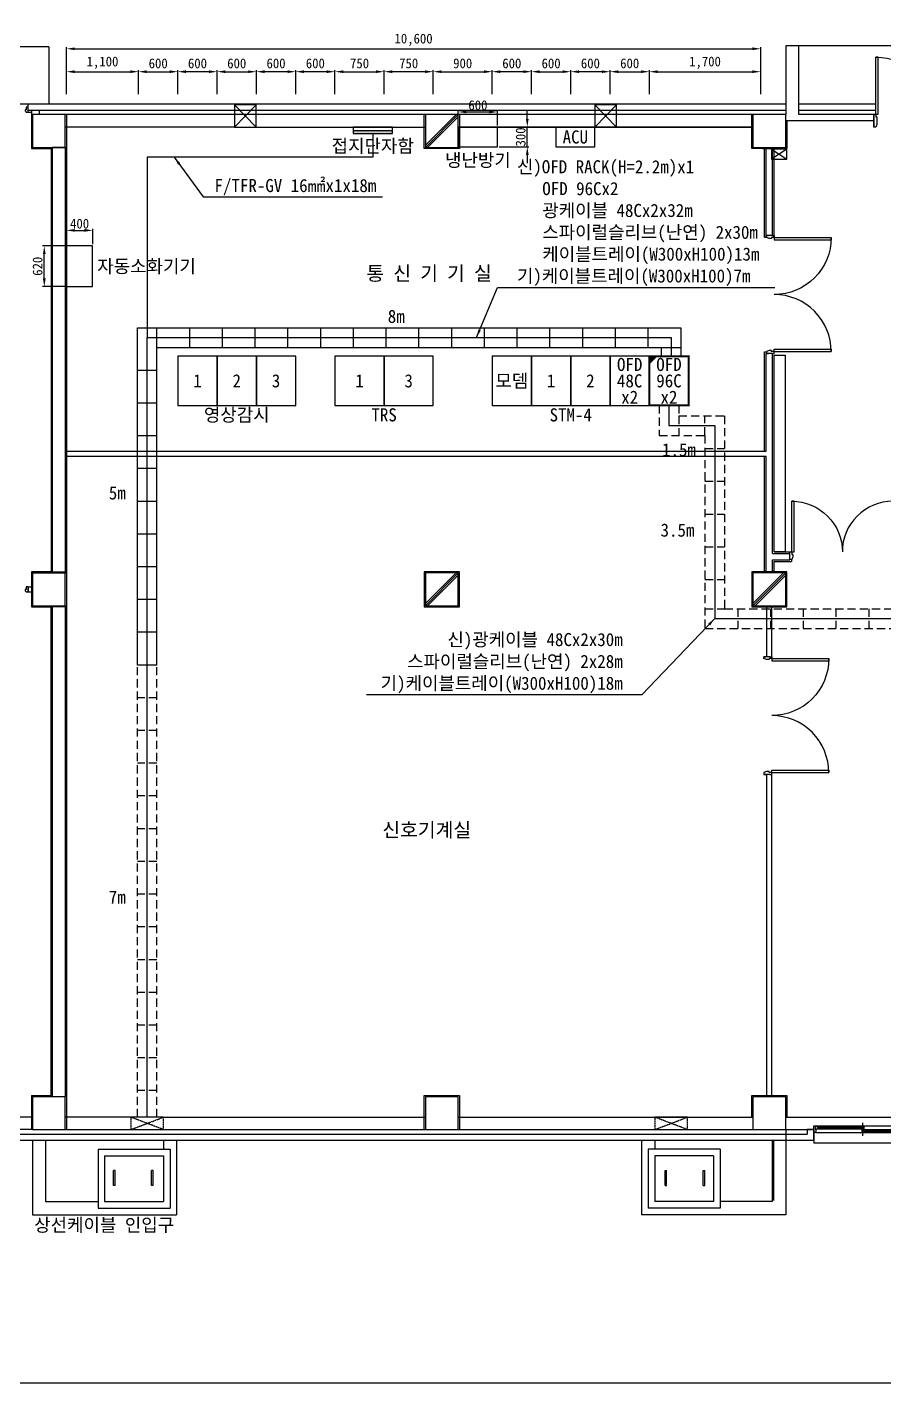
# Model space of a CAD drawing. Header units: millimetres. Extents: x 320488 to 370214, y 29749 to 97740.
# Drawn here: x 340449 to 353531, y 29749 to 50455 of the extents above; entities that cross this region are included whole.
import ezdxf
from ezdxf.enums import TextEntityAlignment as Align

# ---------------------------------------------------------------- set-up
doc = ezdxf.new("R2010")
doc.units = ezdxf.units.MM
doc.linetypes.add('HIDDEN', pattern=[0.375, 0.25, -0.125])
doc.linetypes.add('HIDDEN2', pattern=[0.1875, 0.125, -0.0625])
for name, color, linetype in [('TT-BASE', 253, 'Continuous'), ('TT-CABL', 4, 'Continuous'), ('TT-TRAY', 4, 'Continuous'), ('TZ-BASE', 253, 'Continuous'), ('TZ-DIMS', 1, 'Continuous'), ('TZ-LEAL', 1, 'Continuous'), ('TZ-LEAT', 3, 'Continuous'), ('TZ-LINE', 4, 'Continuous'), ('TZ-TEX2', 3, 'Continuous'), ('TZ-TEXT', 3, 'Continuous')]:
    doc.layers.add(name, color=color, linetype=linetype)
doc.layers.add('TX-PAPR', color=2, linetype='Continuous', plot=False)
doc.styles.get("Standard").update_dxf_attribs({"font": 'GulimChe.ttf'})
doc.linetypes.add('BATTINB', pattern='A,0,-0.0025,[134,GulimChe.ttf,S=0.0025,R=0,X=-0.0025,Y=0.01],-0.005,[134,GulimChe.ttf,S=0.0025,R=180,X=0.0025,Y=0.01],-0.0025', length=0.01)
doc.dimstyles.new('D50', dxfattribs={"dimscale": 50, "dimtxt": 3, "dimasz": 2.5, "dimexe": 0.5, "dimexo": 0.5, "dimgap": 0.5, "dimtad": 1, "dimdec": 0, "dimzin": 1, "dimdsep": 46, "dimlunit": 6, "dimtxsty": 'Standard', "dimcen": 1, "dimclrd": 1, "dimclre": 1, "dimclrt": 3, "dimadec": 0, "dimazin": 0, "dimtfac": 1, "dimtdec": 0, "dimtix": 1, "dimtmove": 2, "dimatfit": 3, "dimfxl": 0, "dimtvp": 2, "dimlwd": -1, "dimlwe": -1, "dimarcsym": 0})

# ---------------------------------------------------------------- blocks, each defined once
blk = doc.blocks.new('*D34')
at = {"layer": 'DEFPOINTS', "color": 0}
for p in [(342150, 49774), (341050, 49406), (342150, 49406)]:
    blk.add_point(p, dxfattribs=at)
at = {"layer": 'TZ-DIMS', "color": 1}
for p, q in [((341050, 49431), (341050, 49799)), ((341175, 49774), (342025, 49774)), ((342150, 49431), (342150, 49799))]:
    blk.add_line(p, q, dxfattribs=at)
for points in [[(341175, 49795), (341175, 49754), (341050, 49774)], [(342025, 49795), (342025, 49754), (342150, 49774)]]:
    blk.add_solid(points, dxfattribs=at)
at = {"layer": 'TZ-DIMS', "color": 3, "insert": (341600, 49911), "char_height": 150, "attachment_point": 5}
blk.add_mtext('1,100', dxfattribs=at)
blk = doc.blocks.new('*D35')
at = {"layer": 'DEFPOINTS', "color": 0}
for p in [(342750, 49774), (342150, 49406), (342750, 49406)]:
    blk.add_point(p, dxfattribs=at)
at = {"layer": 'TZ-DIMS', "color": 1}
for p, q in [((342150, 49431), (342150, 49799)), ((342275, 49774), (342625, 49774)), ((342750, 49431), (342750, 49799))]:
    blk.add_line(p, q, dxfattribs=at)
for points in [[(342275, 49795), (342275, 49754), (342150, 49774)], [(342625, 49795), (342625, 49754), (342750, 49774)]]:
    blk.add_solid(points, dxfattribs=at)
at = {"layer": 'TZ-DIMS', "color": 3, "insert": (342450, 49901), "char_height": 150, "attachment_point": 5}
blk.add_mtext('600', dxfattribs=at)
blk = doc.blocks.new('*D36')
at = {"layer": 'DEFPOINTS', "color": 0}
for p in [(342750, 49774), (342750, 49406), (343350, 49406)]:
    blk.add_point(p, dxfattribs=at)
at = {"layer": 'TZ-DIMS', "color": 1}
for p, q in [((342750, 49431), (342750, 49799)), ((343225, 49774), (342875, 49774)), ((343350, 49431), (343350, 49799))]:
    blk.add_line(p, q, dxfattribs=at)
for points in [[(342875, 49795), (342875, 49754), (342750, 49774)], [(343225, 49795), (343225, 49754), (343350, 49774)]]:
    blk.add_solid(points, dxfattribs=at)
at = {"layer": 'TZ-DIMS', "color": 3, "insert": (343050, 49901), "char_height": 150, "attachment_point": 5}
blk.add_mtext('600', dxfattribs=at)
blk = doc.blocks.new('*D37')
at = {"layer": 'DEFPOINTS', "color": 0}
for p in [(343950, 49774), (343950, 49406), (344550, 49406)]:
    blk.add_point(p, dxfattribs=at)
at = {"layer": 'TZ-DIMS', "color": 1}
for p, q in [((343950, 49431), (343950, 49799)), ((344425, 49774), (344075, 49774)), ((344550, 49431), (344550, 49799))]:
    blk.add_line(p, q, dxfattribs=at)
for points in [[(344075, 49795), (344075, 49754), (343950, 49774)], [(344425, 49795), (344425, 49754), (344550, 49774)]]:
    blk.add_solid(points, dxfattribs=at)
at = {"layer": 'TZ-DIMS', "color": 3, "insert": (344250, 49901), "char_height": 150, "attachment_point": 5}
blk.add_mtext('600', dxfattribs=at)
blk = doc.blocks.new('*D38')
at = {"layer": 'DEFPOINTS', "color": 0}
for p in [(343950, 49774), (343350, 49406), (343950, 49406)]:
    blk.add_point(p, dxfattribs=at)
at = {"layer": 'TZ-DIMS', "color": 1}
for p, q in [((343350, 49431), (343350, 49799)), ((343475, 49774), (343825, 49774)), ((343950, 49431), (343950, 49799))]:
    blk.add_line(p, q, dxfattribs=at)
for points in [[(343475, 49795), (343475, 49754), (343350, 49774)], [(343825, 49795), (343825, 49754), (343950, 49774)]]:
    blk.add_solid(points, dxfattribs=at)
at = {"layer": 'TZ-DIMS', "color": 3, "insert": (343650, 49901), "char_height": 150, "attachment_point": 5}
blk.add_mtext('600', dxfattribs=at)
blk = doc.blocks.new('*D39')
at = {"layer": 'DEFPOINTS', "color": 0}
for p in [(345900, 49774), (345150, 49406), (345900, 49406)]:
    blk.add_point(p, dxfattribs=at)
at = {"layer": 'TZ-DIMS', "color": 1}
for p, q in [((345150, 49431), (345150, 49799)), ((345275, 49774), (345775, 49774)), ((345900, 49431), (345900, 49799))]:
    blk.add_line(p, q, dxfattribs=at)
for points in [[(345275, 49795), (345275, 49754), (345150, 49774)], [(345775, 49795), (345775, 49754), (345900, 49774)]]:
    blk.add_solid(points, dxfattribs=at)
at = {"layer": 'TZ-DIMS', "color": 3, "insert": (345525, 49901), "char_height": 150, "attachment_point": 5}
blk.add_mtext('750', dxfattribs=at)
blk = doc.blocks.new('*D40')
at = {"layer": 'DEFPOINTS', "color": 0}
for p in [(345900, 49774), (345900, 49406), (346650, 49406)]:
    blk.add_point(p, dxfattribs=at)
at = {"layer": 'TZ-DIMS', "color": 1}
for p, q in [((345900, 49431), (345900, 49799)), ((346525, 49774), (346025, 49774)), ((346650, 49431), (346650, 49799))]:
    blk.add_line(p, q, dxfattribs=at)
for points in [[(346025, 49795), (346025, 49754), (345900, 49774)], [(346525, 49795), (346525, 49754), (346650, 49774)]]:
    blk.add_solid(points, dxfattribs=at)
at = {"layer": 'TZ-DIMS', "color": 3, "insert": (346275, 49901), "char_height": 150, "attachment_point": 5}
blk.add_mtext('750', dxfattribs=at)
blk = doc.blocks.new('*D41')
at = {"layer": 'DEFPOINTS', "color": 0}
for p in [(347550, 49774), (346650, 49406), (347550, 49406)]:
    blk.add_point(p, dxfattribs=at)
at = {"layer": 'TZ-DIMS', "color": 1}
for p, q in [((346650, 49431), (346650, 49799)), ((346775, 49774), (347425, 49774)), ((347550, 49431), (347550, 49799))]:
    blk.add_line(p, q, dxfattribs=at)
for points in [[(346775, 49795), (346775, 49754), (346650, 49774)], [(347425, 49795), (347425, 49754), (347550, 49774)]]:
    blk.add_solid(points, dxfattribs=at)
at = {"layer": 'TZ-DIMS', "color": 3, "insert": (347100, 49901), "char_height": 150, "attachment_point": 5}
blk.add_mtext('900', dxfattribs=at)
blk = doc.blocks.new('*D42')
at = {"layer": 'DEFPOINTS', "color": 0}
for p in [(347550, 49774), (347550, 49406), (348150, 49406)]:
    blk.add_point(p, dxfattribs=at)
at = {"layer": 'TZ-DIMS', "color": 1}
for p, q in [((347550, 49431), (347550, 49799)), ((348025, 49774), (347675, 49774)), ((348150, 49431), (348150, 49799))]:
    blk.add_line(p, q, dxfattribs=at)
for points in [[(347675, 49795), (347675, 49754), (347550, 49774)], [(348025, 49795), (348025, 49754), (348150, 49774)]]:
    blk.add_solid(points, dxfattribs=at)
at = {"layer": 'TZ-DIMS', "color": 3, "insert": (347850, 49901), "char_height": 150, "attachment_point": 5}
blk.add_mtext('600', dxfattribs=at)
blk = doc.blocks.new('*D43')
at = {"layer": 'DEFPOINTS', "color": 0}
for p in [(348750, 49774), (348150, 49406), (348750, 49406)]:
    blk.add_point(p, dxfattribs=at)
at = {"layer": 'TZ-DIMS', "color": 1}
for p, q in [((348150, 49431), (348150, 49799)), ((348275, 49774), (348625, 49774)), ((348750, 49431), (348750, 49799))]:
    blk.add_line(p, q, dxfattribs=at)
for points in [[(348275, 49795), (348275, 49754), (348150, 49774)], [(348625, 49795), (348625, 49754), (348750, 49774)]]:
    blk.add_solid(points, dxfattribs=at)
at = {"layer": 'TZ-DIMS', "color": 3, "insert": (348450, 49901), "char_height": 150, "attachment_point": 5}
blk.add_mtext('600', dxfattribs=at)
blk = doc.blocks.new('*D45')
at = {"layer": 'DEFPOINTS', "color": 0}
for p in [(349950, 49774), (349350, 49406), (349950, 49406)]:
    blk.add_point(p, dxfattribs=at)
at = {"layer": 'TZ-DIMS', "color": 1}
for p, q in [((349350, 49431), (349350, 49799)), ((349475, 49774), (349825, 49774)), ((349950, 49431), (349950, 49799))]:
    blk.add_line(p, q, dxfattribs=at)
for points in [[(349475, 49795), (349475, 49754), (349350, 49774)], [(349825, 49795), (349825, 49754), (349950, 49774)]]:
    blk.add_solid(points, dxfattribs=at)
at = {"layer": 'TZ-DIMS', "color": 3, "insert": (349650, 49901), "char_height": 150, "attachment_point": 5}
blk.add_mtext('600', dxfattribs=at)
blk = doc.blocks.new('*D44')
at = {"layer": 'DEFPOINTS', "color": 0}
for p in [(348750, 49774), (348750, 49406), (349350, 49406)]:
    blk.add_point(p, dxfattribs=at)
at = {"layer": 'TZ-DIMS', "color": 1}
for p, q in [((348750, 49431), (348750, 49799)), ((349225, 49774), (348875, 49774)), ((349350, 49431), (349350, 49799))]:
    blk.add_line(p, q, dxfattribs=at)
for points in [[(348875, 49795), (348875, 49754), (348750, 49774)], [(349225, 49795), (349225, 49754), (349350, 49774)]]:
    blk.add_solid(points, dxfattribs=at)
at = {"layer": 'TZ-DIMS', "color": 3, "insert": (349050, 49901), "char_height": 150, "attachment_point": 5}
blk.add_mtext('600', dxfattribs=at)
blk = doc.blocks.new('*D46')
at = {"layer": 'DEFPOINTS', "color": 0}
for p in [(351650, 49774), (349950, 49406), (351650, 49406)]:
    blk.add_point(p, dxfattribs=at)
at = {"layer": 'TZ-DIMS', "color": 1}
for p, q in [((349950, 49431), (349950, 49799)), ((350075, 49774), (351525, 49774)), ((351650, 49431), (351650, 49799))]:
    blk.add_line(p, q, dxfattribs=at)
for points in [[(350075, 49795), (350075, 49754), (349950, 49774)], [(351525, 49795), (351525, 49754), (351650, 49774)]]:
    blk.add_solid(points, dxfattribs=at)
at = {"layer": 'TZ-DIMS', "color": 3, "insert": (350800, 49911), "char_height": 150, "attachment_point": 5}
blk.add_mtext('1,700', dxfattribs=at)
blk = doc.blocks.new('*D47')
at = {"layer": 'DEFPOINTS', "color": 0}
for p in [(351650, 50124), (341050, 49406), (351650, 49406)]:
    blk.add_point(p, dxfattribs=at)
at = {"layer": 'TZ-DIMS', "color": 1}
for p, q in [((341050, 49431), (341050, 50149)), ((341175, 50124), (351525, 50124)), ((351650, 49431), (351650, 50149))]:
    blk.add_line(p, q, dxfattribs=at)
for points in [[(341175, 50145), (341175, 50104), (341050, 50124)], [(351525, 50145), (351525, 50104), (351650, 50124)]]:
    blk.add_solid(points, dxfattribs=at)
at = {"layer": 'TZ-DIMS', "color": 3, "insert": (346350, 50261), "char_height": 150, "attachment_point": 5}
blk.add_mtext('10,600', dxfattribs=at)
blk = doc.blocks.new('*D52')
at = {"layer": 'DEFPOINTS', "color": 0}
for p in [(344550, 49774), (344550, 49406), (345150, 49406)]:
    blk.add_point(p, dxfattribs=at)
at = {"layer": 'TZ-DIMS', "color": 1}
for p, q in [((344550, 49431), (344550, 49799)), ((345025, 49774), (344675, 49774)), ((345150, 49431), (345150, 49799))]:
    blk.add_line(p, q, dxfattribs=at)
for points in [[(344675, 49795), (344675, 49754), (344550, 49774)], [(345025, 49795), (345025, 49754), (345150, 49774)]]:
    blk.add_solid(points, dxfattribs=at)
at = {"layer": 'TZ-DIMS', "color": 3, "insert": (344850, 49901), "char_height": 150, "attachment_point": 5}
blk.add_mtext('600', dxfattribs=at)
blk = doc.blocks.new('*D53')
at = {"layer": 'DEFPOINTS', "color": 0}
for p in [(341450, 47351), (341050, 47113), (341450, 47113)]:
    blk.add_point(p, dxfattribs=at)
at = {"layer": 'TZ-LEAT', "color": 1}
for p, q in [((341050, 47138), (341050, 47376)), ((341175, 47351), (341325, 47351)), ((341450, 47138), (341450, 47376))]:
    blk.add_line(p, q, dxfattribs=at)
for points in [[(341175, 47372), (341175, 47330), (341050, 47351)], [(341325, 47372), (341325, 47330), (341450, 47351)]]:
    blk.add_solid(points, dxfattribs=at)
at = {"layer": 'TZ-LEAT', "color": 3, "insert": (341250, 47453), "char_height": 150, "attachment_point": 5}
blk.add_mtext('400', dxfattribs=at)
blk = doc.blocks.new('*D54')
at = {"layer": 'DEFPOINTS', "color": 0}
for p in [(340711, 47113), (341050, 47113), (341050, 46493)]:
    blk.add_point(p, dxfattribs=at)
at = {"layer": 'TZ-LEAT', "color": 1}
for p, q in [((341025, 47113), (340686, 47113)), ((340711, 46618), (340711, 46988)), ((341025, 46493), (340686, 46493))]:
    blk.add_line(p, q, dxfattribs=at)
for points in [[(340690, 46988), (340732, 46988), (340711, 47113)], [(340690, 46618), (340732, 46618), (340711, 46493)]]:
    blk.add_solid(points, dxfattribs=at)
at = {"layer": 'TZ-LEAT', "color": 3, "insert": (340609, 46803), "char_height": 150, "attachment_point": 5, "rotation": 90}
blk.add_mtext('620', dxfattribs=at)
blk = doc.blocks.new('*D55')
at = {"layer": 'DEFPOINTS', "color": 0}
for p in [(347632, 49159), (347032, 48928), (347632, 48928)]:
    blk.add_point(p, dxfattribs=at)
at = {"layer": 'TZ-LEAT', "color": 1}
for p, q in [((347032, 48953), (347032, 49184)), ((347157, 49159), (347507, 49159)), ((347632, 48953), (347632, 49184))]:
    blk.add_line(p, q, dxfattribs=at)
for points in [[(347157, 49180), (347157, 49139), (347032, 49159)], [(347507, 49180), (347507, 49139), (347632, 49159)]]:
    blk.add_solid(points, dxfattribs=at)
at = {"layer": 'TZ-LEAT', "color": 3, "insert": (347332, 49261), "char_height": 150, "attachment_point": 5}
blk.add_mtext('600', dxfattribs=at)
blk = doc.blocks.new('*D56')
at = {"layer": 'DEFPOINTS', "color": 0}
for p in [(347632, 48928), (348086, 48928), (347632, 48628)]:
    blk.add_point(p, dxfattribs=at)
at = {"layer": 'TZ-LEAT', "color": 1}
for p, q in [((348086, 49053), (348086, 49178)), ((347657, 48928), (348111, 48928)), ((348086, 48628), (348086, 48928)), ((347657, 48628), (348111, 48628)), ((348086, 48503), (348086, 48378))]:
    blk.add_line(p, q, dxfattribs=at)
for points in [[(348066, 49053), (348107, 49053), (348086, 48928)], [(348066, 48503), (348107, 48503), (348086, 48628)]]:
    blk.add_solid(points, dxfattribs=at)
at = {"layer": 'TZ-LEAT', "color": 3, "insert": (347985, 48778), "char_height": 150, "attachment_point": 5, "rotation": 90}
blk.add_mtext('300', dxfattribs=at)

msp = doc.modelspace()

# ---------------------------------------------------------------- hatches: boundary and pattern name
at = {"layer": 'TT-BASE'}
h = msp.add_hatch(color=256, dxfattribs=at)
h.dxf.hatch_style = 1
h.paths.add_polyline_path([(346026.4, 48828.2), (346026.4, 48878.2), (345426.4, 48878.2), (345426.4, 48828.2)])
at = {"layer": 'TZ-LINE'}
h = msp.add_hatch(color=256, dxfattribs=at)
h.dxf.hatch_style = 1
h.paths.add_polyline_path([(350067.3, 45428.2), (349949.7, 45428.2), (349949.7, 45310.6)])

# ---------------------------------------------------------------- linework, layer by layer
at = {"layer": 'TT-BASE'}
for points in [[(345426.4, 48828.2), (346026.4, 48828.2), (346026.4, 48928.2), (345426.4, 48928.2)], [(347032, 48628.2), (347632, 48628.2), (347632, 48928.2), (347032, 48928.2)], [(348519.6, 48628.2), (349119.6, 48628.2), (349119.6, 48928.2), (348519.6, 48928.2)], [(341049.7, 46492.8), (341449.7, 46492.8), (341449.7, 47112.8), (341049.7, 47112.8)], [(342749.7, 44678.2), (343349.7, 44678.2), (343349.7, 45428.2), (342749.7, 45428.2)], [(343349.7, 44678.2), (343949.7, 44678.2), (343949.7, 45428.2), (343349.7, 45428.2)], [(343949.7, 44678.2), (344549.7, 44678.2), (344549.7, 45428.2), (343949.7, 45428.2)], [(345149.7, 44678.2), (345899.7, 44678.2), (345899.7, 45428.2), (345149.7, 45428.2)], [(345899.7, 44678.2), (346649.7, 44678.2), (346649.7, 45428.2), (345899.7, 45428.2)], [(347549.7, 44678.2), (348149.7, 44678.2), (348149.7, 45428.2), (347549.7, 45428.2)], [(348149.7, 44678.2), (348749.7, 44678.2), (348749.7, 45428.2), (348149.7, 45428.2)], [(348749.7, 44678.2), (349349.7, 44678.2), (349349.7, 45428.2), (348749.7, 45428.2)], [(349349.7, 44678.2), (349949.7, 44678.2), (349949.7, 45428.2), (349349.7, 45428.2)]]:
    msp.add_lwpolyline(points, close=True, dxfattribs=at)
msp.add_lwpolyline([(345426.4, 48878.2), (346026.4, 48878.2)], dxfattribs=at)
at = {"layer": 'TT-CABL'}
for points in [[(345726.4, 48828.2), (345726.4, 48467.7), (342282, 48467.7), (342282, 45712.7)], [(342282, 33807.2), (342282, 40712.7), (342282, 45712.7), (350282, 45712.7), (350282, 45428.2)], [(350249.7, 44678.2), (350249.7, 44368.6), (350949.7, 44368.6), (350949.7, 41423.1), (361132, 41423.1), (361132, 39056.2), (362338, 39056.2)]]:
    msp.add_lwpolyline(points, dxfattribs=at)
at = {"layer": 'TT-TRAY'}
for points in [[(342132, 40712.7), (342132, 45862.7), (350432, 45862.7), (350432, 45428.2)], [(342432, 45562.7), (342432, 45862.7)], [(342932, 45562.7), (342932, 45862.7)], [(343432, 45562.7), (343432, 45862.7)], [(343932, 45562.7), (343932, 45862.7)], [(344432, 45562.7), (344432, 45862.7)], [(344932, 45562.7), (344932, 45862.7)], [(345432, 45562.7), (345432, 45862.7)], [(345932, 45562.7), (345932, 45862.7)], [(346432, 45562.7), (346432, 45862.7)], [(346932, 45562.7), (346932, 45862.7)], [(347432, 45562.7), (347432, 45862.7)], [(347932, 45562.7), (347932, 45862.7)], [(348432, 45562.7), (348432, 45862.7)], [(348932, 45562.7), (348932, 45862.7)], [(349432, 45562.7), (349432, 45862.7)], [(349932, 45562.7), (349932, 45862.7)], [(342432, 40712.7), (342432, 45562.7), (350132, 45562.7), (350132, 45428.2)], [(350132, 45562.7), (350432, 45562.7)], [(342432, 45212.7), (342132, 45212.7)], [(342432, 44712.7), (342132, 44712.7)], [(342432, 44212.7), (342132, 44212.7)], [(342432, 43712.7), (342132, 43712.7)], [(342432, 43212.7), (342132, 43212.7)], [(342432, 42712.7), (342132, 42712.7)], [(342432, 42212.7), (342132, 42212.7)], [(342432, 41712.7), (342132, 41712.7)], [(342432, 41212.7), (342132, 41212.7)], [(342432, 40712.7), (342132, 40712.7)]]:
    msp.add_lwpolyline(points, dxfattribs=at)
at = {"layer": 'TT-TRAY', "linetype": 'HIDDEN2', "ltscale": 1000}
for points in [[(350099.7, 44678.2), (350099.7, 44218.6), (350799.7, 44218.6), (350799.7, 41273.1), (360982, 41273.1), (360982, 38906.2), (362338, 38906.2)], [(350399.7, 44678.2), (350399.7, 44518.6), (351099.7, 44518.6), (351099.7, 41573.1), (361282, 41573.1), (361282, 39206.2), (362338, 39206.2)], [(350399.7, 44518.6), (350399.7, 44218.6)], [(350799.7, 44218.6), (350799.7, 44518.6)], [(350799.7, 44018.6), (351099.7, 44018.6)], [(350799.7, 43518.6), (351099.7, 43518.6)], [(350799.7, 43018.6), (351099.7, 43018.6)], [(350799.7, 42518.6), (351099.7, 42518.6)], [(350799.7, 42018.6), (351099.7, 42018.6)], [(350799.7, 41573.1), (351099.7, 41573.1)], [(351299.7, 41573.1), (351299.7, 41273.1)], [(351799.7, 41573.1), (351799.7, 41273.1)], [(352299.7, 41573.1), (352299.7, 41273.1)], [(352799.7, 41573.1), (352799.7, 41273.1)], [(353299.7, 41573.1), (353299.7, 41273.1)], [(342132, 33807.2), (342132, 40712.7)], [(342432, 33807.2), (342432, 40712.7)], [(342432, 40212.7), (342132, 40212.7)], [(342432, 39712.7), (342132, 39712.7)], [(342432, 39212.7), (342132, 39212.7)], [(342432, 38712.7), (342132, 38712.7)], [(342432, 38212.7), (342132, 38212.7)], [(342432, 37712.7), (342132, 37712.7)], [(342432, 37212.7), (342132, 37212.7)], [(342432, 36712.7), (342132, 36712.7)], [(342432, 36212.7), (342132, 36212.7)], [(342432, 35712.7), (342132, 35712.7)], [(342432, 35212.7), (342132, 35212.7)], [(342432, 34712.7), (342132, 34712.7)], [(342432, 34212.7), (342132, 34212.7)]]:
    msp.add_lwpolyline(points, dxfattribs=at)
at = {"layer": 'TX-PAPR'}
msp.add_lwpolyline([(326014.2, 29749.3), (365814.2, 29749.3), (365814.2, 55549.3), (326014.2, 55549.3)], close=True, dxfattribs=at)
at = {"layer": 'TZ-BASE', "linetype": 'BATTINB'}
for p, q in [((340781.7, 50152.6), (338531.7, 50152.6)), ((356532, 50168), (352032.4, 50168)), ((352032.4, 50168), (352032.4, 49278.2)), ((341049.7, 49118.2), (341049.7, 48600.2)), ((343947, 48928.2), (343617, 49268.2)), ((343617, 48928.2), (343947, 49268.2)), ((347032, 49118.2), (346532, 48618.2)), ((347000.2, 49118.2), (346532, 48650)), ((347032, 49086.4), (346563.8, 48618.2)), ((347050, 49118.2), (347050, 48600.2)), ((349447, 48928.2), (349117, 49268.2)), ((349117, 48928.2), (349447, 49268.2)), ((351514, 48600.2), (351514, 49118.2)), ((341049.7, 48910.2), (341049.7, 48600.2)), ((352050, 49027.2), (352050, 48600.2)), ((341049.7, 48600.2), (341049.7, 42135.9)), ((347050, 48600.2), (346514, 48600.2)), ((352050, 48600.2), (351514, 48600.2)), ((351814, 48589.2), (352050, 48439.2)), ((352050, 48589.2), (351814, 48439.2)), ((340749.7, 42135.9), (341049.7, 42135.9)), ((341049.7, 42135.9), (341049.7, 41599.9)), ((341049.7, 42135.9), (341049.7, 41599.9)), ((347032, 42118.2), (346532, 41618.2)), ((347000.2, 42118.2), (346532, 41650)), ((347032, 42086.4), (346563.8, 41618.2)), ((352032, 42118.2), (351532, 41618.2)), ((352000.2, 42118.2), (351532, 41650)), ((352032, 42086.4), (351563.8, 41618.2)), ((340514, 41599.9), (340814, 41599.9)), ((341049.7, 41599.9), (340750, 41599.9)), ((340814, 34136.2), (340814, 41599.9)), ((341050, 41599.9), (341050, 33618.2)), ((340514, 34136.2), (340814, 34136.2)), ((340514, 34136.2), (340514, 33863.2)), ((340514, 34136.2), (340514, 33618.2)), ((341050, 34136.2), (341050, 33863.2)), ((346514, 33618.2), (346514, 34136.2)), ((346514, 34136.2), (347050, 34136.2)), ((347050, 34136.2), (347050, 33618.2)), ((351513.9, 33807.2), (351513.9, 34137.6)), ((351513.9, 34137.6), (352049.9, 34137.6)), ((352049.9, 34137.6), (352049.9, 33807.2)), ((340532, 33458.2), (340532, 32318.2)), ((340732, 33458.2), (340732, 32518.2)), ((342532, 33458.2), (342532, 33318.2)), ((342732, 33458.2), (342732, 32318.2)), ((349832, 33458.2), (349832, 32318.2)), ((350032, 33458.2), (350032, 33318.2)), ((351832, 32518.2), (351832, 33458.2)), ((351852, 32533.4), (351852, 33458.2)), ((352032, 33458.2), (352032, 32318.2)), ((341532, 33318.2), (341532, 32418.2)), ((341532, 33318.2), (342632, 33318.2)), ((341632, 33218.6), (341631.7, 32518.2)), ((341632, 33218.6), (342532, 33218.6)), ((342532, 33218.6), (342531.7, 32518.2)), ((342632, 33318.2), (342632, 32418.2)), ((351032, 33318.2), (349932, 33318.2)), ((349932, 33318.2), (349932, 32418.2)), ((350932, 33218.6), (350032, 33218.6)), ((350032, 33218.6), (350032, 32518.2)), ((350932, 33218.6), (350932, 32518.2)), ((351032, 33318.2), (351032, 32418.2)), ((341768.4, 32764), (341768.4, 32991.3)), ((341791.1, 32991.3), (341768.4, 32991.3)), ((341791.1, 32764), (341791.1, 32991.3)), ((342350.2, 32764), (342350.2, 32991.3)), ((342372.9, 32991.3), (342350.2, 32991.3)), ((342372.9, 32764), (342372.9, 32991.3)), ((350191.1, 32764), (350191.1, 32991.3)), ((350191.1, 32991.3), (350213.8, 32991.3)), ((350213.8, 32764), (350213.8, 32991.3)), ((350772.9, 32764), (350772.9, 32991.3)), ((350772.9, 32991.3), (350795.6, 32991.3)), ((350795.6, 32764), (350795.6, 32991.3)), ((341791.1, 32764), (341768.4, 32764)), ((342372.9, 32764), (342350.2, 32764)), ((350191.1, 32764), (350213.8, 32764)), ((350772.9, 32764), (350795.6, 32764)), ((340732, 32518.2), (341532, 32518.2)), ((341631.7, 32518.2), (342531.7, 32518.2)), ((350932, 32518.2), (350032, 32518.2)), ((351832, 32518.2), (351032, 32518.2)), ((340532, 32318.2), (342732, 32318.2)), ((341532, 32418.2), (342632, 32418.2)), ((352032, 32318.2), (349832, 32318.2)), ((351032, 32418.2), (349932, 32418.2))]:
    msp.add_line(p, q, dxfattribs=at)
at = {"layer": 'TZ-BASE'}
for p, q in [((340781.7, 50152.6), (340781.7, 49278.2)), ((340463.7, 49278.2), (338531.7, 49278.2)), ((340463.7, 49157.5), (340513.4, 49157.5)), ((352032.4, 49118.2), (340513.7, 49118.2)), ((346514, 48600.2), (346514, 49118.2)), ((353408.5, 49118.2), (352232.4, 49118.2)), ((343617, 48928.2), (341031.7, 48928.2)), ((343947, 48928.2), (346532, 48928.2)), ((351532, 48928.2), (347032, 48928.2)), ((347032, 48928.2), (351532, 48928.2)), ((347522, 48927.2), (347522, 48927.5)), ((347972, 48927.2), (347972, 48927.5)), ((348422, 48927.2), (348422, 48927.5)), ((352032, 49027.2), (353378.5, 49027.2)), ((352032, 48928.2), (352032, 48873.2)), ((352032, 48928.2), (352032, 48873.2)), ((340831.7, 48618.2), (340831.7, 42117.9)), ((341031.7, 48618.2), (341031.7, 42117.9)), ((340831.7, 41617.9), (340832, 34118.2)), ((341031.7, 41617.9), (341031.7, 34118.2)), ((340532, 33807.2), (335032.3, 33807.2)), ((342032, 33807.2), (341032, 33807.2)), ((342532, 33807.2), (346532, 33807.2)), ((347032, 33807.2), (351532, 33807.2)), ((347972, 33809.2), (347972, 33808.9)), ((350222, 33809.2), (350222, 33808.9)), ((352032, 33807.2), (356532, 33807.2)), ((329464, 33548.2), (352362, 33548.2)), ((340532, 33618.2), (335032.3, 33618.2)), ((341032, 33618.2), (352462, 33618.2)), ((352362, 33618.2), (352362, 33548.2)), ((352462, 33618.2), (352462, 33458.2)), ((352479.4, 33673.2), (353932, 33673.2)), ((352482.6, 33668.5), (352482.6, 33628.5)), ((352482.6, 33668.5), (352520.6, 33668.5)), ((352482.6, 33628.5), (352520.6, 33628.5)), ((352491.9, 33573.2), (353944.6, 33573.2)), ((352520.6, 33653.1), (352515.1, 33651.3)), ((352515.1, 33644.9), (352515.1, 33651.3)), ((352520.6, 33643.1), (352515.1, 33644.9)), ((353197.9, 33650.1), (352517.1, 33650.1)), ((352517.1, 33646.1), (352517.1, 33650.1)), ((353197.9, 33646.1), (352517.1, 33646.1)), ((352520.6, 33668.5), (353194.5, 33668.5)), ((352520.6, 33668.5), (352520.6, 33653.1)), ((352520.6, 33653.9), (352523.4, 33652.5)), ((352520.6, 33642.3), (352523.4, 33643.7)), ((352520.6, 33643.1), (352520.6, 33628.5)), ((352520.6, 33628.5), (353194.5, 33628.5)), ((352523.4, 33652.5), (352523.9, 33651.5)), ((352523.4, 33643.7), (352523.9, 33644.7)), ((352523.9, 33651.5), (352524.4, 33650.1)), ((352523.9, 33644.7), (352524.4, 33646.1)), ((353191.2, 33651.5), (353190.6, 33650.1)), ((353191.2, 33644.7), (353190.6, 33646.1)), ((353191.7, 33652.5), (353191.2, 33651.5)), ((353191.7, 33643.7), (353191.2, 33644.7)), ((353194.5, 33653.9), (353191.7, 33652.5)), ((353194.5, 33642.3), (353191.7, 33643.7)), ((353194.5, 33653.1), (353194.5, 33668.5)), ((353229.5, 33668.5), (353194.5, 33668.5)), ((353194.5, 33653.1), (353200, 33651.3)), ((353194.5, 33643.1), (353200, 33644.9)), ((353194.5, 33628.5), (353194.5, 33643.1)), ((353229.5, 33628.5), (353194.5, 33628.5)), ((353194.5, 33618), (353194.5, 33578)), ((353194.5, 33618), (353229.5, 33618)), ((353194.5, 33578), (353229.5, 33578)), ((353197.9, 33646.1), (353197.9, 33650.1)), ((353200, 33644.9), (353200, 33651.3)), ((353212, 33523.2), (353212, 33723.2)), ((353229.5, 33603.3), (353223.9, 33601.6)), ((353223.9, 33601.6), (353223.9, 33595.1)), ((353229.5, 33593.3), (353223.9, 33595.1)), ((353226, 33600.3), (353226, 33596.3)), ((353226, 33600.3), (353906.8, 33600.3)), ((353226, 33596.3), (353906.8, 33596.3)), ((353229.5, 33628.5), (353229.5, 33668.5)), ((353229.5, 33618), (353229.5, 33603.3)), ((353229.5, 33618), (353903.3, 33618)), ((353229.5, 33604.1), (353232.2, 33602.7)), ((353229.5, 33592.5), (353232.2, 33593.9)), ((353229.5, 33593.3), (353229.5, 33578)), ((353229.5, 33578), (353903.3, 33578)), ((353232.2, 33602.7), (353232.7, 33601.8)), ((353232.2, 33593.9), (353232.7, 33594.9)), ((353232.7, 33601.8), (353233.3, 33600.3)), ((353232.7, 33594.9), (353233.3, 33596.3)), ((329374, 33458.2), (352462, 33458.2)), ((352462, 33508.2), (352462, 33408.2)), ((353962, 33408.2), (352462, 33408.2))]:
    msp.add_line(p, q, dxfattribs=at)
at = {"layer": 'TZ-BASE', "ltscale": 0.1}
for p, q in [((340463.7, 49233.5), (340463.7, 49278.2)), ((340631.7, 49188.2), (340631.7, 49118.2)), ((341031.7, 49118.2), (341031.9, 49118.1)), ((353378.5, 49127.2), (353378.5, 48927.2)), ((351682, 48600.2), (351882, 48600.2)), ((351707, 47245.8), (351707, 48600.2)), ((351732, 47245.8), (351732, 48600.2)), ((351832, 47270.8), (351832, 48600.2)), ((351857, 47240.8), (351857, 48600.2)), ((351707, 47245.8), (351737, 47245.8)), ((351832, 47270.8), (351732, 47270.8)), ((351707, 43978.2), (351707, 45495.8)), ((351707, 45495.8), (351737, 45495.8)), ((351732, 43978.2), (351732, 45470.8)), ((351832, 45470.8), (351732, 45470.8)), ((351832, 42418.2), (351832, 45470.8)), ((341049.7, 43978.2), (351732, 43978.2)), ((341049.7, 43902.2), (351732, 43902.2)), ((351707, 42136.2), (351707, 43902.2)), ((351732, 42136.2), (351732, 43902.2)), ((351857, 42443.2), (351857, 44064.8)), ((351832, 42418.2), (352097, 42418.2)), ((351832, 42136.2), (351832, 42318.2)), ((351832, 42318.2), (352097, 42318.2)), ((351857, 42443.2), (352122, 42443.2)), ((351857, 42136.2), (351857, 42293.2)), ((351857, 42293.2), (352122, 42293.2)), ((352097, 42318.2), (352097, 42418.2)), ((352122, 42323.2), (352122, 42293.2)), ((340464, 41906.2), (340514, 41906.2)), ((340464, 41906.2), (340464, 41830.2)), ((340464, 41830.2), (340514, 41830.2)), ((351744, 40840.3), (351744, 41600.2)), ((351820, 40810.3), (351820, 41600.2)), ((351795, 40840.3), (351700, 40840.3)), ((351795, 39040.3), (351700, 39040.3)), ((351744, 34118.2), (351744, 39040.3)), ((351820, 34118.2), (351820, 39070.3)), ((352032, 33618.2), (352032, 33063.6)), ((352462, 33618.2), (352362, 33618.2)), ((352362, 33618.2), (352362, 33559.2)), ((352462, 33458.2), (352462, 33618.2))]:
    msp.add_line(p, q, dxfattribs=at)
at = {"layer": 'TZ-BASE', "linetype": 'HIDDEN', "ltscale": 8}
for p, q in [((342532, 33618.2), (342032, 33807.2)), ((342032, 33618.2), (342532, 33807.2)), ((350532, 33618.2), (350032, 33807.2)), ((350032, 33618.2), (350532, 33807.2))]:
    msp.add_line(p, q, dxfattribs=at)
at = {"layer": 'TZ-BASE', "linetype": 'BATTINB'}
for points in [[(352032.4, 50168), (352032.4, 49118.2)], [(352232.4, 49118.2), (352232.4, 49118.4), (352232.4, 50168), (352032.4, 50168)], [(340513.7, 49188.2), (340513.7, 48600.2), (340814, 48600.2), (340814, 42135.9), (340514, 42135.9), (340514, 41599.9)]]:
    msp.add_lwpolyline(points, dxfattribs=at)
at = {"layer": 'TZ-BASE', "ltscale": 0.1}
for points in [[(353408.5, 49127.2), (353408.5, 49997.2, -0.4142136), (354278.5, 49127.2, -0.4142136)], [(351857, 47240.8), (352727, 47240.8, -0.4142136), (351857, 46370.8, -0.4142136)], [(351857, 45500.8), (352727, 45500.8, 0.4142136), (351857, 46370.8, 0.4142136)], [(352127, 42443.2), (352127, 43213.2, -0.4142136), (352897, 42443.2, -0.4142136)], [(353667, 42443.2), (353667, 43213.2, 0.4142136), (352897, 42443.2, 0.4142136)], [(351820, 40810.3), (352690, 40810.3, -0.4142136), (351820, 39940.3, -0.4142136)], [(351820, 39070.3), (352690, 39070.3, 0.4142136), (351820, 39940.3, 0.4142136)]]:
    msp.add_lwpolyline(points, format="xyb", dxfattribs=at)
for points in [[(353408.5, 49127.2), (353443.5, 49127.2), (353443.5, 49997.2), (353408.5, 49997.2)], [(352032.4, 49278.2), (340463.7, 49278.2)], [(340463.7, 49188.2), (352032.4, 49188.2)], [(353408.5, 49278.2), (352232.4, 49278.2)], [(352232.4, 49188.2), (353408.5, 49188.2)], [(351827, 47270.8), (351857, 47270.8), (351857, 47240.8), (351817, 47240.8), (351817, 47225.8), (351777, 47225.8), (351737, 47240.8), (351737, 47270.8), (351767, 47270.8)], [(351857, 47240.8), (351857, 47205.8), (352727, 47205.8), (352727, 47240.8)], [(351827, 45470.8), (351857, 45470.8), (351857, 45500.8), (351817, 45500.8), (351817, 45515.8), (351777, 45515.8), (351737, 45500.8), (351737, 45470.8), (351767, 45470.8)], [(351857, 45500.8), (351857, 45535.8), (352727, 45535.8), (352727, 45500.8)], [(352127, 42443.2), (352162, 42443.2), (352162, 43213.2), (352127, 43213.2)], [(352097, 42413.2), (352097, 42443.2), (352127, 42443.2), (352127, 42403.2), (352142, 42403.2), (352142, 42363.2), (352127, 42323.2), (352097, 42323.2), (352097, 42353.2)], [(351790, 40840.3), (351820, 40840.3), (351820, 40810.3), (351780, 40810.3), (351780, 40795.3), (351740, 40795.3), (351700, 40810.3), (351700, 40840.3), (351730, 40840.3)], [(351820, 40810.3), (351820, 40775.3), (352690, 40775.3), (352690, 40810.3)], [(351790, 39040.3), (351820, 39040.3), (351820, 39070.3), (351780, 39070.3), (351780, 39085.3), (351740, 39085.3), (351700, 39070.3), (351700, 39040.3), (351730, 39040.3)], [(351820, 39070.3), (351820, 39105.3), (352690, 39105.3), (352690, 39070.3)]]:
    msp.add_lwpolyline(points, dxfattribs=at)
for points in [[(340463.7, 49233.5), (340433.7, 49233.5), (340433.7, 49193.5), (340418.7, 49193.5), (340418.7, 49175.5), (340433.7, 49157.5), (340463.7, 49157.5)], [(353378.5, 49127.2), (353408.5, 49127.2), (353408.5, 49087.2), (353423.5, 49087.2), (353423.5, 48967.2), (353408.5, 48927.2), (353378.5, 48927.2)], [(351857, 42443.2), (351857, 45442.9), (352026.3, 45442.9), (352026.3, 42443.2)], [(340464, 41906.2), (340434, 41906.2), (340434, 41866.2), (340419, 41866.2), (340419, 41848.2), (340434, 41830.2), (340464, 41830.2)]]:
    msp.add_lwpolyline(points, close=True, dxfattribs=at)
at = {"layer": 'TZ-BASE'}
for points in [[(340531.7, 48618.2), (341031.7, 48618.2), (341031.7, 49118.2), (340531.7, 49118.2)], [(346532, 48618.2), (347032, 48618.2), (347032, 49118.2), (346532, 49118.2)], [(351532, 48618.2), (352032, 48618.2), (352032, 49118.2), (351532, 49118.2)], [(340531.7, 41617.9), (341031.7, 41617.9), (341031.7, 42117.9), (340531.7, 42117.9)], [(346532, 41618.2), (347032, 41618.2), (347032, 42118.2), (346532, 42118.2)], [(351532, 41618.2), (352032, 41618.2), (352032, 42118.2), (351532, 42118.2)], [(340532, 33618.2), (341032, 33618.2), (341032, 34118.2), (340532, 34118.2)], [(346532, 33618.2), (347032, 33618.2), (347032, 34118.2), (346532, 34118.2)], [(351532, 33618.2), (352032, 33618.2), (352032, 34118.2), (351532, 34118.2)], [(352462, 33673.2), (352479.4, 33673.2), (352479.4, 33624.2), (352492, 33624.2), (352492, 33622.1), (352492, 33573.2), (352462, 33573.2)]]:
    msp.add_lwpolyline(points, close=True, dxfattribs=at)
at = {"layer": 'TZ-BASE', "linetype": 'BATTINB'}
for points in [[(343617, 48928.2), (343947, 48928.2), (343947, 49268.2), (343617, 49268.2)], [(349117, 48928.2), (349447, 48928.2), (349447, 49268.2), (349117, 49268.2)], [(352050, 48589.2), (351814, 48589.2), (351814, 48439.2), (352050, 48439.2)], [(346514, 42136.2), (346514, 41600.2), (347050, 41600.2), (347050, 42136.2)], [(351514, 42136.2), (351514, 41600.2), (352050, 41600.2), (352050, 42136.2)]]:
    msp.add_lwpolyline(points, close=True, dxfattribs=at)
at = {"layer": 'TZ-BASE', "linetype": 'BATTINB', "ltscale": 0.1}
msp.add_lwpolyline([(340831.7, 48619.2), (341031.7, 48619.2), (341031.7, 42118.9), (340831.7, 42118.9)], close=True, dxfattribs=at)
at = {"layer": 'TZ-BASE', "linetype": 'HIDDEN', "ltscale": 5}
for points in [[(342532, 33807.2), (342032, 33807.2), (342032, 33618.2), (342532, 33618.2)], [(350532, 33807.2), (350032, 33807.2), (350032, 33618.2), (350532, 33618.2)]]:
    msp.add_lwpolyline(points, close=True, dxfattribs=at)
at = {"layer": 'TZ-BASE'}
for centre, start, end in [((347033.7, 48874.9), 180, 270), ((347521.3, 48927.5), 0, 90), ((347971.3, 48927.5), 0, 90), ((348421.3, 48927.5), 0, 90), ((347971.3, 33808.9), 270, 0), ((350221.3, 33808.9), 270, 0)]:
    msp.add_arc(centre, 0.7, start, end, dxfattribs=at)
at = {"layer": 'TZ-LINE', "const_width": 30}
msp.add_lwpolyline([(349949.7, 44678.2), (350549.7, 44678.2), (350549.7, 45428.2), (349949.7, 45428.2)], close=True, dxfattribs=at)
at = {"layer": 'TZ-LINE', "const_width": 15}
msp.add_lwpolyline([(349949.7, 45310.6), (350067.3, 45428.2)], dxfattribs=at)

# ---------------------------------------------------------------- texts
at = {"layer": 'TZ-BASE', "linetype": 'BATTINB', "ltscale": 0.1}
for s, p in [('통 신 기 기 실', (346586.4, 46694.7)), ('신호기계실', (346550.4, 38194.2))]:
    msp.add_text(s, height=216, dxfattribs=at).set_placement(p, align=Align.MIDDLE_CENTER)
at = {"layer": 'TZ-LEAT', "char_height": 200}
for s, insert, attachment_point in [('{\\C6;신)OFD RACK(H=2.2m)x1\\P   OFD 96Cx2\\P   광케이블 48Cx2x32m\\P\\pt400;   스파이럴슬리브(난연) 2x30m\\P\\C3;   \\C6;케이블트레이(W300xH100)13m\\P\\C3;기)케이블트레이(W300xH100)7m}', (347927.4, 46501.9), 7), ('{\\C6;신)광케이블 48Cx2x30m\\P\\pt400;  스파이럴슬리브(난연) 2x28m\\P\\C3;기)케이블트레이(W300xH100)18m}', (349542.7, 40281.5), 9)]:
    msp.add_mtext(s, dxfattribs=dict(at, insert=insert, attachment_point=attachment_point))
at = {"layer": 'TZ-TEX2'}
for s, p in [('8m', (346084.9, 46038.2)), ('1.5m', (350403.1, 44000.5)), ('5m', (341825.5, 43342.1)), ('3.5m', (350379.3, 42773.3)), ('7m', (341825.5, 37168.7))]:
    msp.add_text(s, height=200, dxfattribs=at).set_placement(p, align=Align.MIDDLE_CENTER)
msp.add_text('상선케이블 인입구', height=200, dxfattribs=at).set_placement((341625.5, 32163.2), align=Align.MIDDLE)
at = {"layer": 'TZ-TEX2', "insert": (343310.6, 47887.2), "char_height": 200, "attachment_point": 7}
msp.add_mtext('F/TFR-GV 16㎟x1x18m', dxfattribs=at)
at = {"layer": 'TZ-TEXT'}
for s, p in [('ACU', (348819.6, 48778.2)), ('접지단자함', (345726.4, 48640.3)), ('냉난방기', (347332, 48423.9)), ('OFD', (349649.7, 45303.2)), ('OFD', (350249.7, 45303.2)), ('1', (343049.7, 45053.2)), ('2', (343649.7, 45053.2)), ('3', (344249.7, 45053.2)), ('1', (345524.7, 45053.2)), ('3', (346274.7, 45053.2)), ('모뎀', (347849.7, 45053.2)), ('1', (348449.7, 45053.2)), ('2', (349049.7, 45053.2)), ('48C', (349649.7, 45053.2)), ('96C', (350249.7, 45053.2)), ('x2', (349649.7, 44803.2)), ('x2', (350249.7, 44803.2)), ('영상감시', (343649.7, 44533.4)), ('TRS', (345899.7, 44533.4)), ('STM-4', (348749.7, 44532.8))]:
    msp.add_text(s, height=200, dxfattribs=at).set_placement(p, align=Align.MIDDLE_CENTER)
msp.add_text('자동소화기기', height=200, dxfattribs=at).set_placement((341519.3, 46802.8), align=Align.MIDDLE_LEFT)

# ---------------------------------------------------------------- dimensions: what is measured, and where the dimension line sits
at = {"layer": 'TZ-DIMS'}
for base, p1, p2, override, picture, middle in [((351649.7, 50124.3), (341049.7, 49406.4), (351649.7, 49406.4), {"dimgap": 1}, '*D47', (346349.7, 50260.5)), ((342149.7, 49774.5), (341049.7, 49406.4), (342149.7, 49406.4), {"dimexo": 0.5, "dimgap": 1}, '*D34', (341599.7, 49910.6)), ((342749.7, 49774.5), (342149.7, 49406.4), (342749.7, 49406.4), {"dimexo": 0.5, "dimgap": 1}, '*D35', (342449.7, 49901.2)), ((343949.7, 49774.5), (343349.7, 49406.4), (343949.7, 49406.4), {"dimexo": 0.5, "dimgap": 1}, '*D38', (343649.7, 49901.2)), ((345899.7, 49774.5), (345149.7, 49406.4), (345899.7, 49406.4), {"dimexo": 0.5, "dimgap": 1}, '*D39', (345524.7, 49901.4)), ((347549.7, 49774.5), (346649.7, 49406.4), (347549.7, 49406.4), {"dimgap": 1}, '*D41', (347099.7, 49901.2)), ((348749.7, 49774.5), (348149.7, 49406.4), (348749.7, 49406.4), {"dimgap": 1}, '*D43', (348449.7, 49901.2)), ((349949.7, 49774.5), (349349.7, 49406.4), (349949.7, 49406.4), {"dimgap": 1}, '*D45', (349649.7, 49901.2)), ((351649.7, 49774.5), (349949.7, 49406.4), (351649.7, 49406.4), {"dimgap": 1}, '*D46', (350799.7, 49910.6))]:
    dim = msp.add_linear_dim(base=base, p1=p1, p2=p2, dimstyle='D50', override=override, dxfattribs=at)
    dim.commit()
    dim.dimension.update_dxf_attribs({"geometry": picture, "text_midpoint": middle})
for base, p1, p2, override, picture, middle in [((342749.7, 49774.5), (343349.7, 49406.4), (342749.7, 49406.4), {"dimexo": 0.5, "dimgap": 1}, '*D36', (343049.7, 49901.2)), ((343949.7, 49774.5), (344549.7, 49406.4), (343949.7, 49406.4), {"dimexo": 0.5, "dimgap": 1}, '*D37', (344249.7, 49901.2)), ((344549.7, 49774.5), (345149.7, 49406.4), (344549.7, 49406.4), {"dimexo": 0.5, "dimgap": 1}, '*D52', (344849.7, 49901.2)), ((345899.7, 49774.5), (346649.7, 49406.4), (345899.7, 49406.4), {"dimgap": 1}, '*D40', (346274.7, 49901.4)), ((347549.7, 49774.5), (348149.7, 49406.4), (347549.7, 49406.4), {"dimgap": 1}, '*D42', (347849.7, 49901.2)), ((348749.7, 49774.5), (349349.7, 49406.4), (348749.7, 49406.4), {"dimgap": 1}, '*D44', (349049.7, 49901.2))]:
    dim = msp.add_linear_dim(base=base, p1=p1, p2=p2, angle=180, dimstyle='D50', override=override, dxfattribs=at)
    dim.commit()
    dim.dimension.update_dxf_attribs({"geometry": picture, "text_midpoint": middle})
at = {"layer": 'TZ-LEAT'}
for base, p1, p2, picture, middle in [((347632, 49159.4), (347032, 48928.2), (347632, 48928.2), '*D55', (347332, 49261.1)), ((341449.7, 47351.1), (341049.7, 47112.8), (341449.7, 47112.8), '*D53', (341249.7, 47453))]:
    dim = msp.add_linear_dim(base=base, p1=p1, p2=p2, dimstyle='D50', dxfattribs=at)
    dim.commit()
    dim.dimension.update_dxf_attribs({"geometry": picture, "text_midpoint": middle})
for base, p1, p2, picture, middle in [((348086.4, 48928.2), (347632, 48628.2), (347632, 48928.2), '*D56', (347984.7, 48778.2)), ((340711.2, 47112.8), (341049.7, 46492.8), (341049.7, 47112.8), '*D54', (340609.5, 46802.8))]:
    dim = msp.add_linear_dim(base=base, p1=p1, p2=p2, angle=90, dimstyle='D50', dxfattribs=at)
    dim.commit()
    dim.dimension.update_dxf_attribs({"geometry": picture, "text_midpoint": middle})

# ---------------------------------------------------------------- leaders
at = {"layer": 'TZ-LEAL', "annotation_type": 0, "has_hookline": 1}
for points, hookline_direction, text_width in [([(342696.4, 48467.7), (343136.7, 47862.2), (343285.6, 47862.2)], 0, 2563), ([(347308.5, 45712.7), (347632.9, 46476.9), (347902.4, 46476.9)], 0, 3937.8), ([(350949.7, 41423.1), (349837.2, 40256.5), (349567.7, 40256.5)], 1, 3910.4)]:
    msp.add_leader(points, dimstyle='D50', dxfattribs=dict(at, hookline_direction=hookline_direction, text_width=text_width))

doc.saveas('drawing.dxf')
